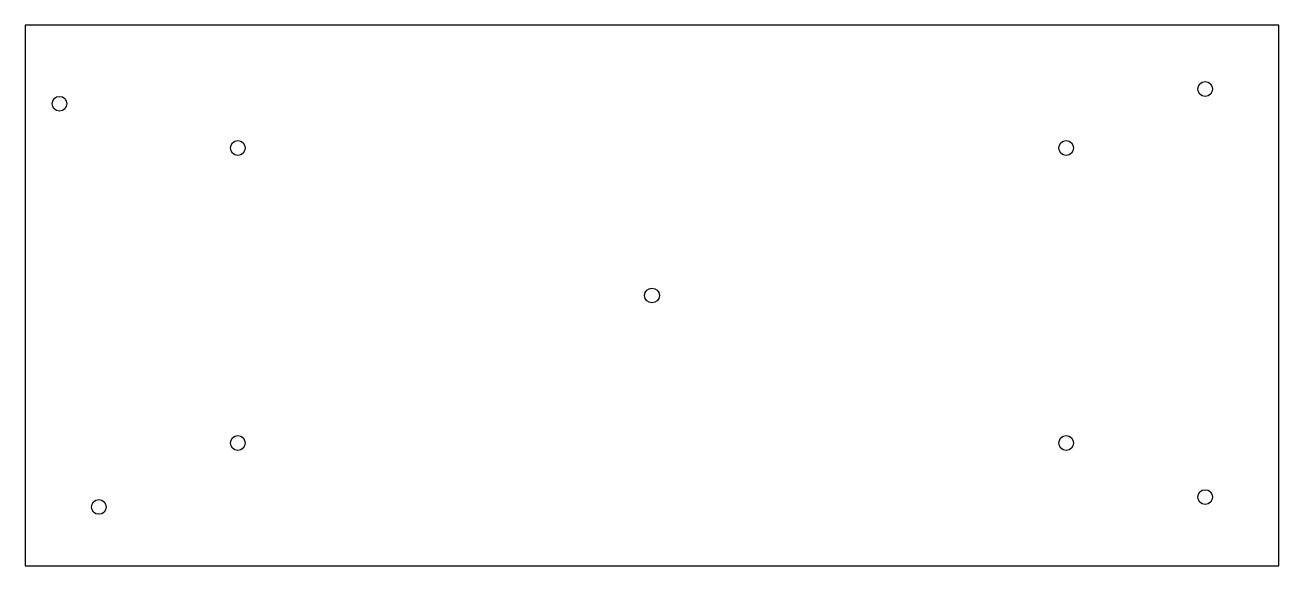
# Model space of a CAD drawing. Header units: millimetres. Extents: x -141 to 114, y -61 to 49.
import ezdxf

# ---------------------------------------------------------------- set-up
doc = ezdxf.new("R2010")
doc.units = ezdxf.units.MM

msp = doc.modelspace()

# ---------------------------------------------------------------- linework, layer by layer
at = {"color": 7, "linetype": 'Continuous', "lineweight": 25}
for p, q in [((114.36, 48.68), (-140.64, 48.68)), ((-140.64, 48.68), (-140.64, -61.32)), ((114.36, -61.32), (114.36, 48.68)), ((-140.64, -61.32), (114.36, -61.32))]:
    msp.add_line(p, q, dxfattribs=at)
for centre in [(99.36, 35.68), (-133.64, 32.68), (-97.37, 23.68), (71.1, 23.68), (-13.14, -6.32), (-97.37, -36.32), (71.1, -36.32), (99.36, -47.32), (-125.64, -49.32)]:
    msp.add_circle(centre, 1.5, dxfattribs=at)

doc.saveas('drawing.dxf')
